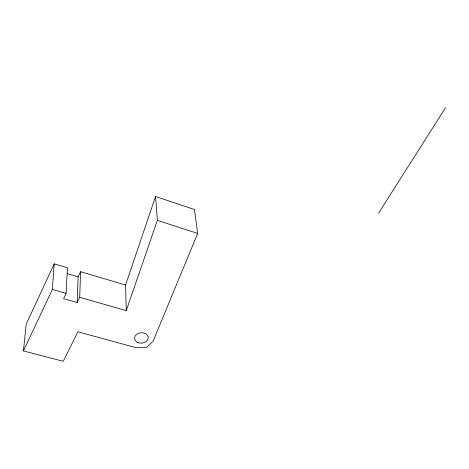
<?xml version="1.0" encoding="UTF-8"?>
<svg xmlns="http://www.w3.org/2000/svg" width="469" height="469" viewBox="0 0 469 469"><rect width="100%" height="100%" fill="white"/><g stroke="black" fill="none" stroke-linecap="round" stroke-linejoin="round"><path stroke-width="0.7" d="M79.701 297.293L80.592 271.68L125.563 285.029L126.249 310.648L79.701 297.293L77.151 302.517L63.573 298.653L66.094 293.389L67.454 267.787L54.187 263.848L26.188 324.185L23.45 350.923L63.233 361.306L77.924 331.782L136.151 347.717L146.615 347.324L153.082 341.198L197.672 233.462L194.471 209.526L155.556 196.493L125.563 285.029M77.151 302.517L78.124 276.804L80.592 271.68M23.45 350.923L52.346 289.443L54.187 263.848M126.249 310.648L157.379 220.336L155.556 196.493M378.524 213.243L445.55 107.694M52.346 289.443L66.094 293.389M67.085 273.55L78.124 276.804M157.379 220.336L197.672 233.462M137.183 342.212A6.888 5.206 -5 0 0 148.216 338.389A6.888 5.206 -5 0 0 138.801 333.207A6.888 5.206 -5 0 0 137.183 342.212"/></g></svg>
